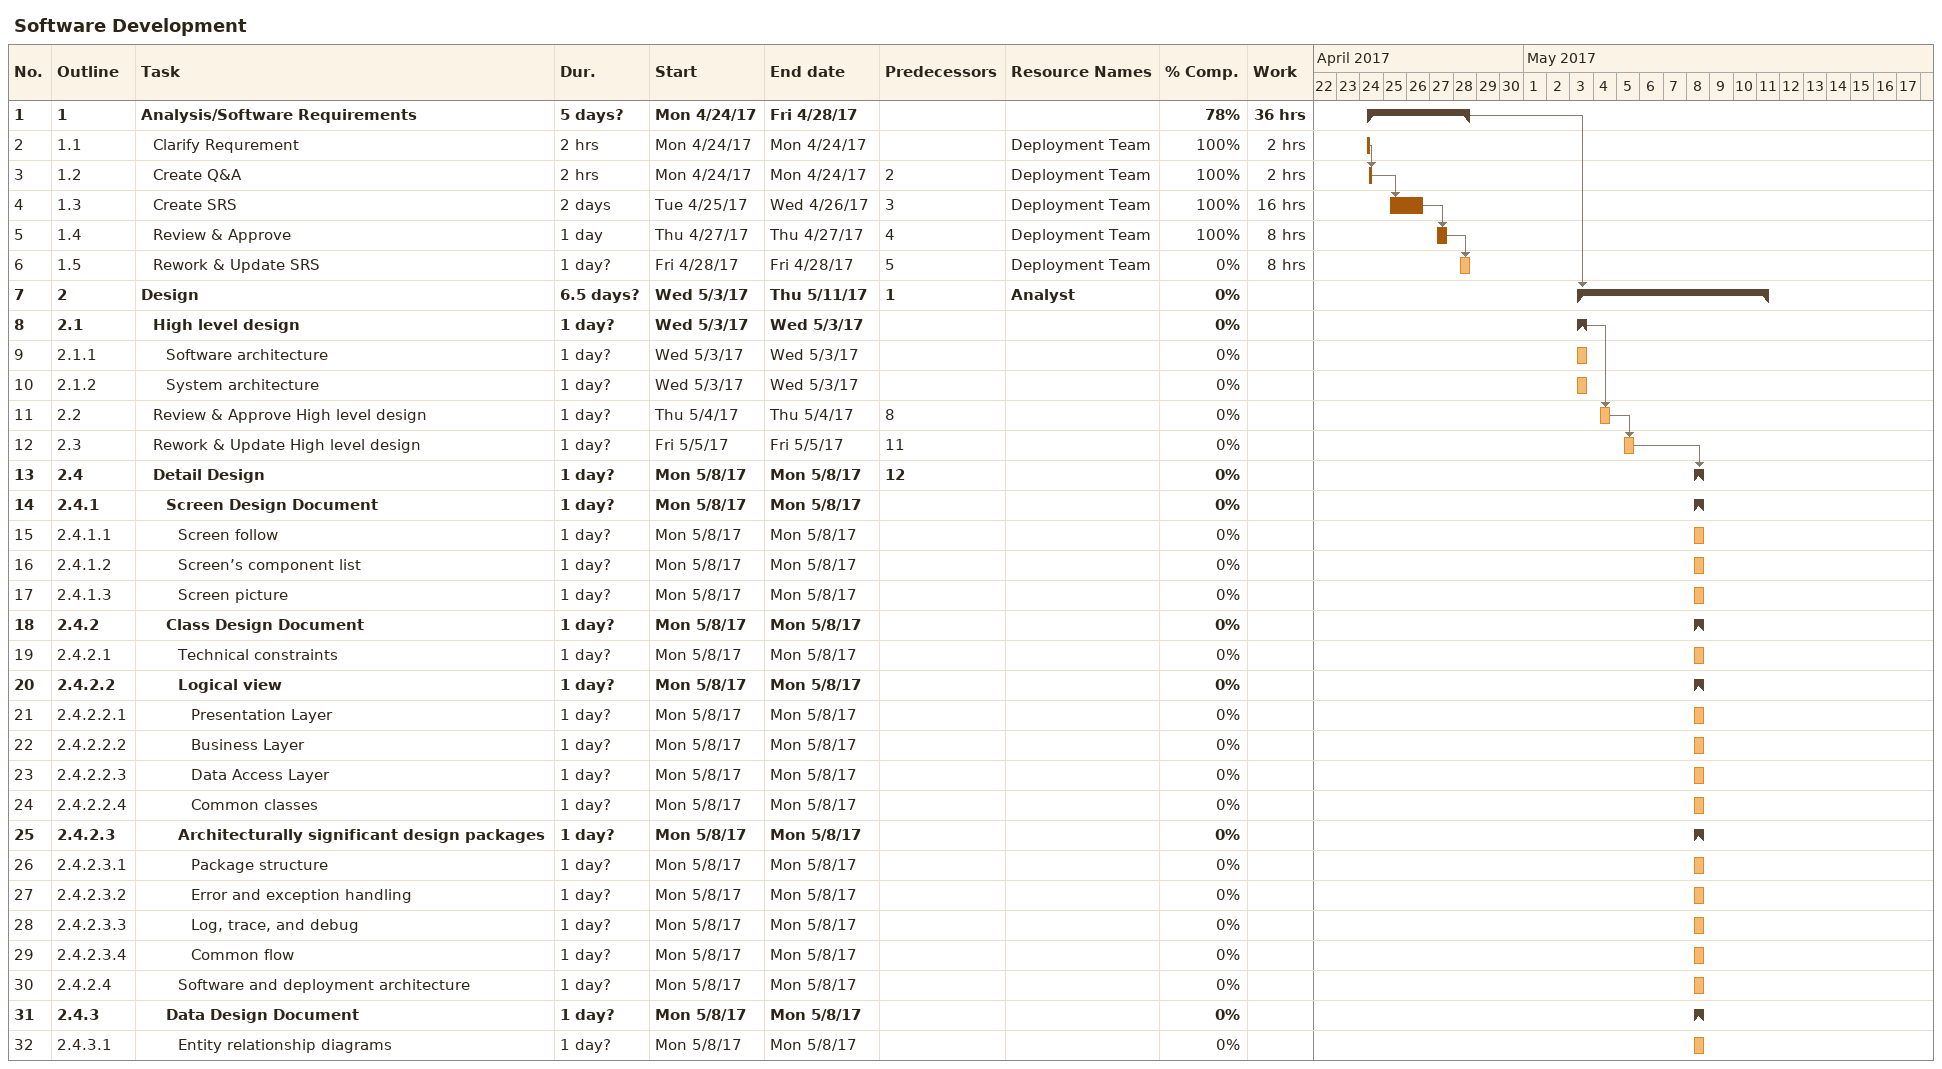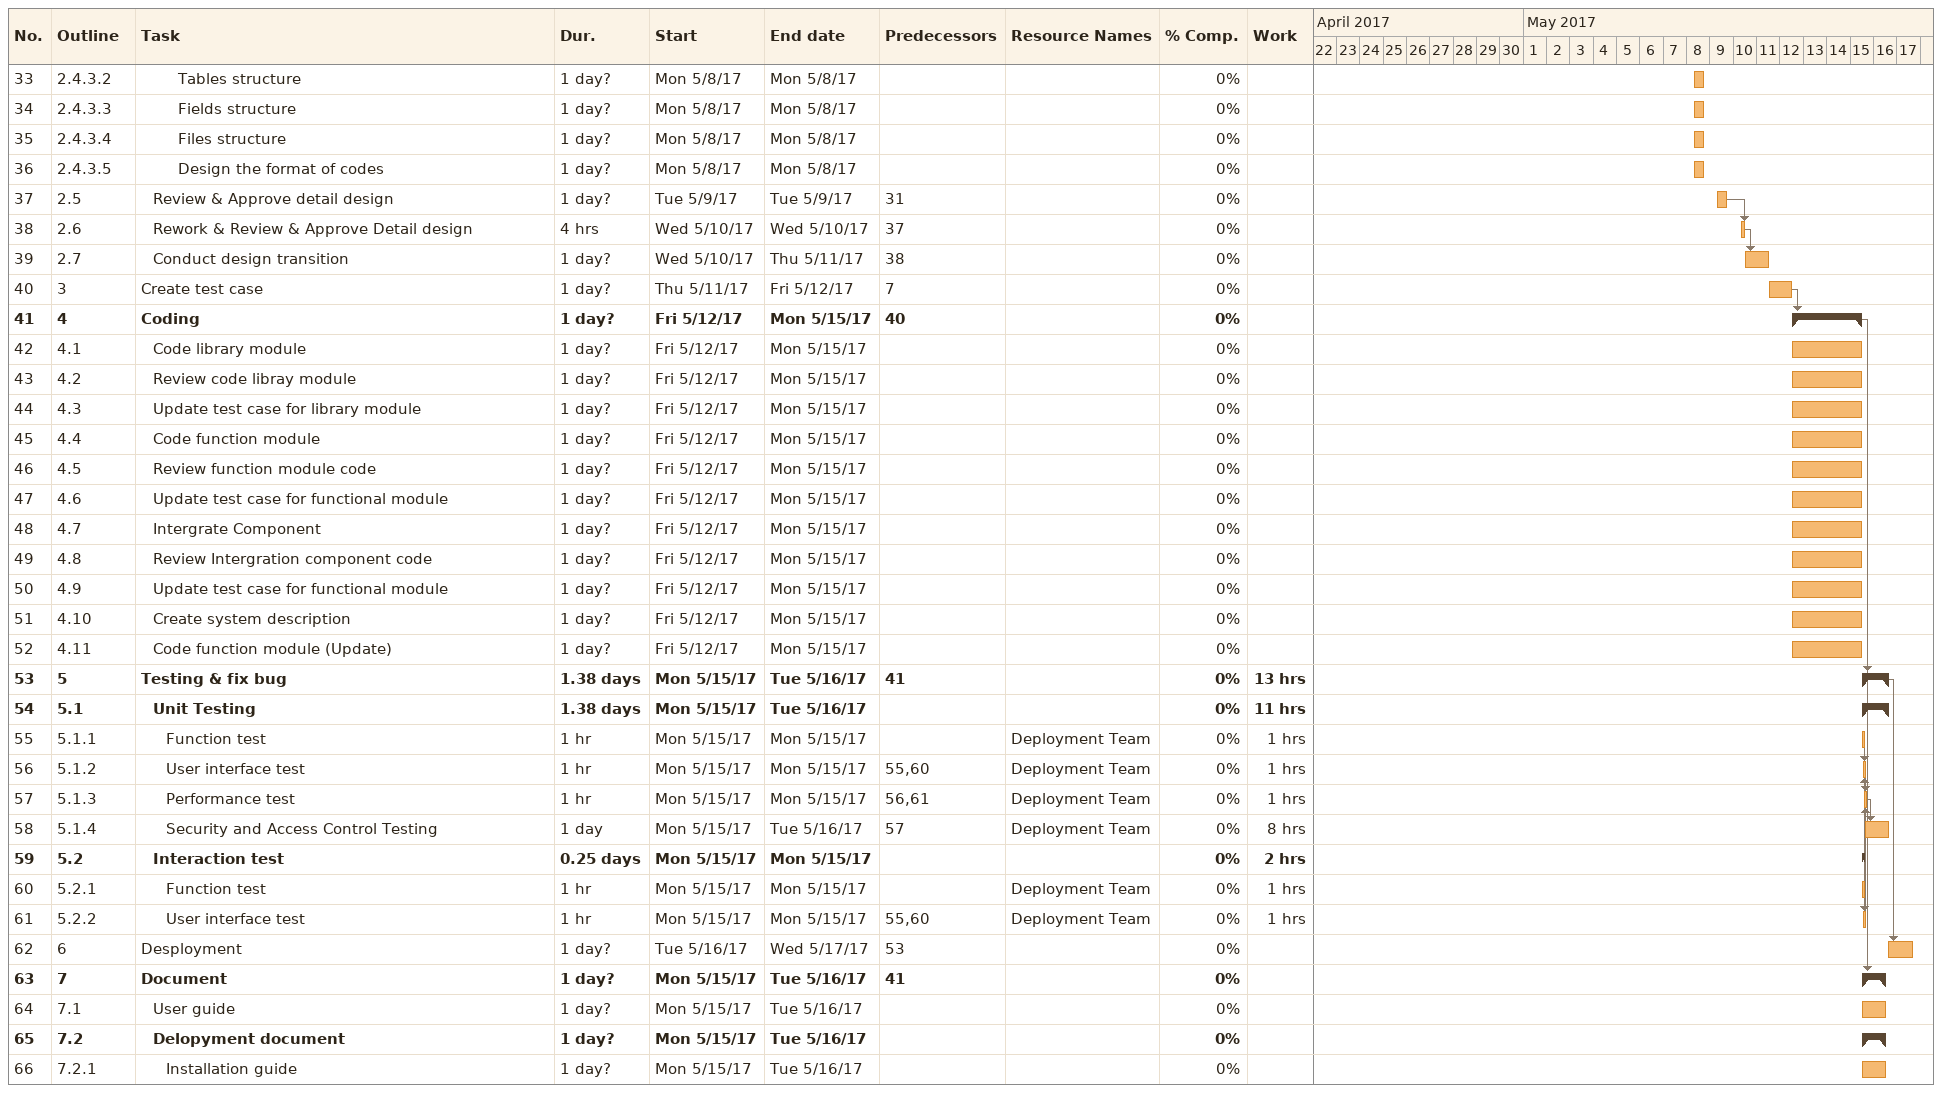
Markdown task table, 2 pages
Software Development

| ID | WBS | Task | Duration | Start | Finish | Predecessors | Resources | % complete | Work (h) |
|---|---|---|---|---|---|---|---|---|---|
| 1 | 1 | **Analysis/Software Requirements** | 5d? | 2017-04-24 | 2017-04-28 |  |  | 78 | 36 |
| 2 | 1.1 | Clarify Requrement | 2h | 2017-04-24 | 2017-04-24 |  | Deployment Team | 100 | 2 |
| 3 | 1.2 | Create Q&A | 2h | 2017-04-24 | 2017-04-24 | 2 | Deployment Team | 100 | 2 |
| 4 | 1.3 | Create SRS | 2d | 2017-04-25 | 2017-04-26 | 3 | Deployment Team | 100 | 16 |
| 5 | 1.4 | Review & Approve | 1d | 2017-04-27 | 2017-04-27 | 4 | Deployment Team | 100 | 8 |
| 6 | 1.5 | Rework & Update SRS | 1d? | 2017-04-28 | 2017-04-28 | 5 | Deployment Team | 0 | 8 |
| 7 | 2 | **Design** | 6.5d? | 2017-05-03 | 2017-05-11 | 1 | Analyst | 0 |  |
| 8 | 2.1 | **High level design** | 1d? | 2017-05-03 | 2017-05-03 |  |  | 0 |  |
| 9 | 2.1.1 | Software architecture | 1d? | 2017-05-03 | 2017-05-03 |  |  | 0 |  |
| 10 | 2.1.2 | System architecture | 1d? | 2017-05-03 | 2017-05-03 |  |  | 0 |  |
| 11 | 2.2 | Review & Approve High level design | 1d? | 2017-05-04 | 2017-05-04 | 8 |  | 0 |  |
| 12 | 2.3 | Rework & Update High level design | 1d? | 2017-05-05 | 2017-05-05 | 11 |  | 0 |  |
| 13 | 2.4 | **Detail Design** | 1d? | 2017-05-08 | 2017-05-08 | 12 |  | 0 |  |
| 14 | 2.4.1 | **Screen Design Document** | 1d? | 2017-05-08 | 2017-05-08 |  |  | 0 |  |
| 15 | 2.4.1.1 | Screen follow | 1d? | 2017-05-08 | 2017-05-08 |  |  | 0 |  |
| 16 | 2.4.1.2 | Screen’s component list | 1d? | 2017-05-08 | 2017-05-08 |  |  | 0 |  |
| 17 | 2.4.1.3 | Screen picture | 1d? | 2017-05-08 | 2017-05-08 |  |  | 0 |  |
| 18 | 2.4.2 | **Class Design Document** | 1d? | 2017-05-08 | 2017-05-08 |  |  | 0 |  |
| 19 | 2.4.2.1 | Technical constraints | 1d? | 2017-05-08 | 2017-05-08 |  |  | 0 |  |
| 20 | 2.4.2.2 | **Logical view** | 1d? | 2017-05-08 | 2017-05-08 |  |  | 0 |  |
| 21 | 2.4.2.2.1 | Presentation Layer | 1d? | 2017-05-08 | 2017-05-08 |  |  | 0 |  |
| 22 | 2.4.2.2.2 | Business Layer | 1d? | 2017-05-08 | 2017-05-08 |  |  | 0 |  |
| 23 | 2.4.2.2.3 | Data Access Layer | 1d? | 2017-05-08 | 2017-05-08 |  |  | 0 |  |
| 24 | 2.4.2.2.4 | Common classes | 1d? | 2017-05-08 | 2017-05-08 |  |  | 0 |  |
| 25 | 2.4.2.3 | **Architecturally significant design packages** | 1d? | 2017-05-08 | 2017-05-08 |  |  | 0 |  |
| 26 | 2.4.2.3.1 | Package structure | 1d? | 2017-05-08 | 2017-05-08 |  |  | 0 |  |
| 27 | 2.4.2.3.2 | Error and exception handling | 1d? | 2017-05-08 | 2017-05-08 |  |  | 0 |  |
| 28 | 2.4.2.3.3 | Log, trace, and debug | 1d? | 2017-05-08 | 2017-05-08 |  |  | 0 |  |
| 29 | 2.4.2.3.4 | Common flow | 1d? | 2017-05-08 | 2017-05-08 |  |  | 0 |  |
| 30 | 2.4.2.4 | Software and deployment architecture | 1d? | 2017-05-08 | 2017-05-08 |  |  | 0 |  |
| 31 | 2.4.3 | **Data Design Document** | 1d? | 2017-05-08 | 2017-05-08 |  |  | 0 |  |
| 32 | 2.4.3.1 | Entity relationship diagrams | 1d? | 2017-05-08 | 2017-05-08 |  |  | 0 |  |
| 33 | 2.4.3.2 | Tables structure | 1d? | 2017-05-08 | 2017-05-08 |  |  | 0 |  |
| 34 | 2.4.3.3 | Fields structure | 1d? | 2017-05-08 | 2017-05-08 |  |  | 0 |  |
| 35 | 2.4.3.4 | Files structure | 1d? | 2017-05-08 | 2017-05-08 |  |  | 0 |  |
| 36 | 2.4.3.5 | Design the format of codes | 1d? | 2017-05-08 | 2017-05-08 |  |  | 0 |  |
| 37 | 2.5 | Review & Approve detail design | 1d? | 2017-05-09 | 2017-05-09 | 31 |  | 0 |  |
| 38 | 2.6 | Rework & Review & Approve Detail design | 4h | 2017-05-10 | 2017-05-10 | 37 |  | 0 |  |
| 39 | 2.7 | Conduct design transition | 1d? | 2017-05-10 | 2017-05-11 | 38 |  | 0 |  |
| 40 | 3 | Create test case | 1d? | 2017-05-11 | 2017-05-12 | 7 |  | 0 |  |
| 41 | 4 | **Coding** | 1d? | 2017-05-12 | 2017-05-15 | 40 |  | 0 |  |
| 42 | 4.1 | Code library module | 1d? | 2017-05-12 | 2017-05-15 |  |  | 0 |  |
| 43 | 4.2 | Review code libray module | 1d? | 2017-05-12 | 2017-05-15 |  |  | 0 |  |
| 44 | 4.3 | Update test case for library module | 1d? | 2017-05-12 | 2017-05-15 |  |  | 0 |  |
| 45 | 4.4 | Code function module | 1d? | 2017-05-12 | 2017-05-15 |  |  | 0 |  |
| 46 | 4.5 | Review function module code | 1d? | 2017-05-12 | 2017-05-15 |  |  | 0 |  |
| 47 | 4.6 | Update test case for functional module | 1d? | 2017-05-12 | 2017-05-15 |  |  | 0 |  |
| 48 | 4.7 | Intergrate Component | 1d? | 2017-05-12 | 2017-05-15 |  |  | 0 |  |
| 49 | 4.8 | Review Intergration component code | 1d? | 2017-05-12 | 2017-05-15 |  |  | 0 |  |
| 50 | 4.9 | Update test case for functional module | 1d? | 2017-05-12 | 2017-05-15 |  |  | 0 |  |
| 51 | 4.10 | Create system description | 1d? | 2017-05-12 | 2017-05-15 |  |  | 0 |  |
| 52 | 4.11 | Code function module (Update) | 1d? | 2017-05-12 | 2017-05-15 |  |  | 0 |  |
| 53 | 5 | **Testing & fix bug** | 1.38d | 2017-05-15 | 2017-05-16 | 41 |  | 0 | 13 |
| 54 | 5.1 | **Unit Testing** | 1.38d | 2017-05-15 | 2017-05-16 |  |  | 0 | 11 |
| 55 | 5.1.1 | Function test | 1h | 2017-05-15 | 2017-05-15 |  | Deployment Team | 0 | 1 |
| 56 | 5.1.2 | User interface test | 1h | 2017-05-15 | 2017-05-15 | 55, 60 | Deployment Team | 0 | 1 |
| 57 | 5.1.3 | Performance test | 1h | 2017-05-15 | 2017-05-15 | 56, 61 | Deployment Team | 0 | 1 |
| 58 | 5.1.4 | Security and Access Control Testing | 1d | 2017-05-15 | 2017-05-16 | 57 | Deployment Team | 0 | 8 |
| 59 | 5.2 | **Interaction test** | 0.25d | 2017-05-15 | 2017-05-15 |  |  | 0 | 2 |
| 60 | 5.2.1 | Function test | 1h | 2017-05-15 | 2017-05-15 |  | Deployment Team | 0 | 1 |
| 61 | 5.2.2 | User interface test | 1h | 2017-05-15 | 2017-05-15 | 55, 60 | Deployment Team | 0 | 1 |
| 62 | 6 | Desployment | 1d? | 2017-05-16 | 2017-05-17 | 53 |  | 0 |  |
| 63 | 7 | **Document** | 1d? | 2017-05-15 | 2017-05-16 | 41 |  | 0 |  |
| 64 | 7.1 | User guide | 1d? | 2017-05-15 | 2017-05-16 |  |  | 0 |  |
| 65 | 7.2 | **Delopyment document** | 1d? | 2017-05-15 | 2017-05-16 |  |  | 0 |  |
| 66 | 7.2.1 | Installation guide | 1d? | 2017-05-15 | 2017-05-16 |  |  | 0 |  |
